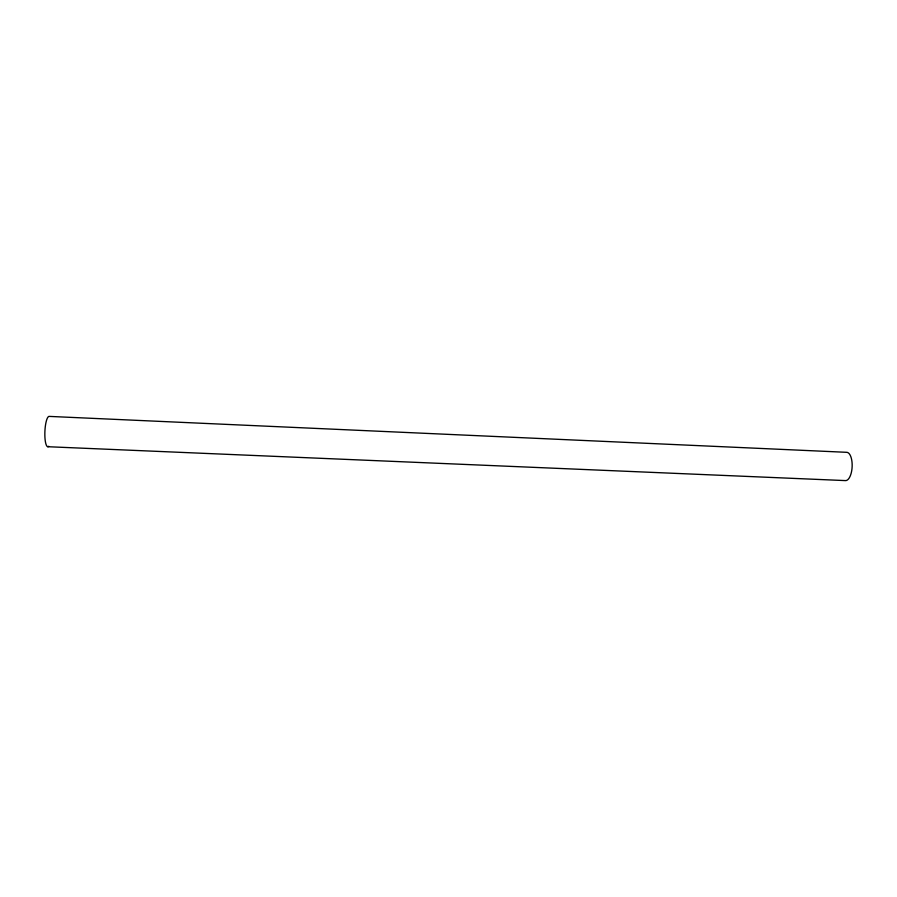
<?xml version="1.0" encoding="UTF-8"?>
<svg xmlns="http://www.w3.org/2000/svg" width="897" height="897" viewBox="0 0 897 897"><rect width="100%" height="100%" fill="white"/><g stroke="black" fill="none" stroke-linecap="round" stroke-linejoin="round"><path stroke-width="1.35" d="M47.81 446.717L845.579 480.601A14.161 5.987 -87.5 0 0 852.15 466.462A14.161 5.987 -87.5 0 0 846.6 452.312L49.257 416.399A15.182 3.588 -87.5 0 0 44.85 433.105A15.182 3.588 -87.5 0 0 48.752 446.269"/></g></svg>
